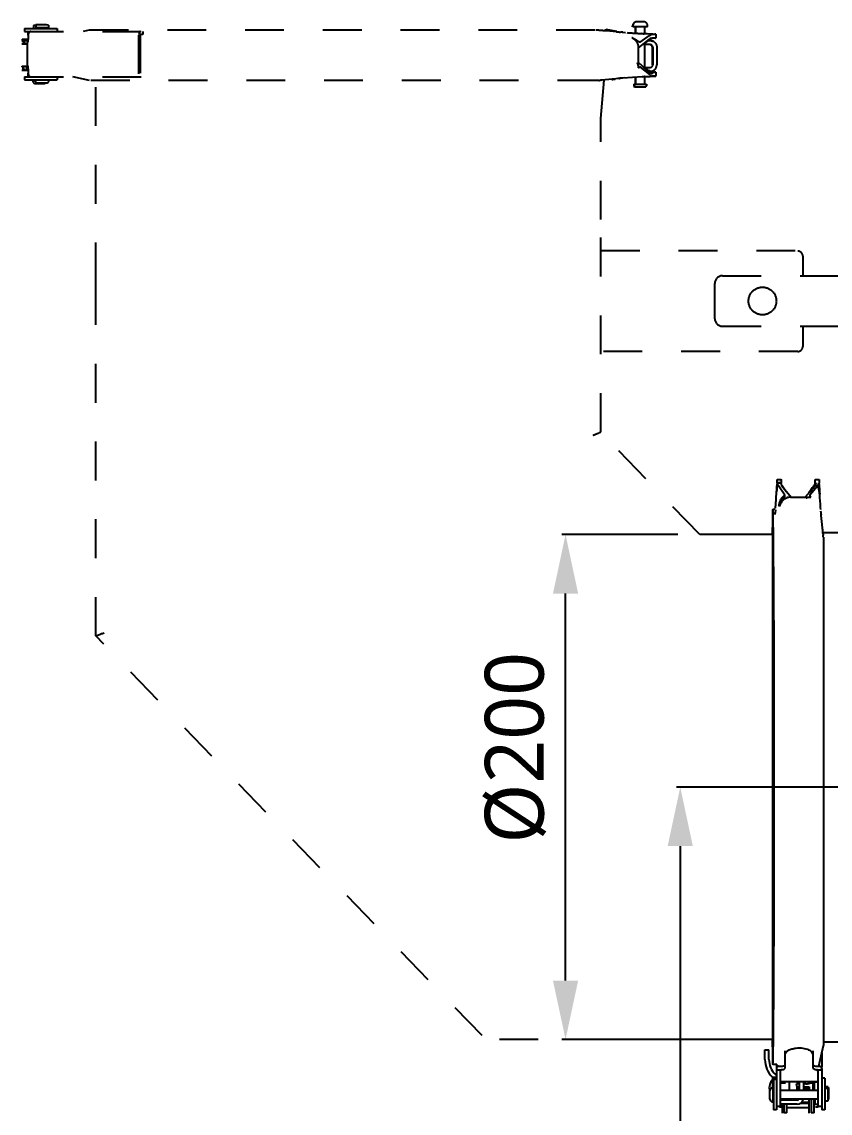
# Model space of a CAD drawing. Header units: millimetres. Extents: x 0 to 2800, y 0 to 1980.
# Drawn here: x 186.1 to 506.3, y 334 to 766.5 of the extents above; entities that cross this region are included whole.
import ezdxf

# ---------------------------------------------------------------- set-up
doc = ezdxf.new("R2010")
doc.units = ezdxf.units.MM
doc.header["$LTSCALE"] = 154
doc.header["$PDMODE"] = 3
doc.header["$PDSIZE"] = 8
doc.linetypes.add('DOT', pattern=[0.2, 0.1, -0.1])
doc.layers.get('0').update_dxf_attribs({"linetype": 'CONTINUOUS'})
doc.layers.get('Defpoints').update_dxf_attribs({"linetype": 'CONTINUOUS'})
doc.styles.get("Standard").update_dxf_attribs({"font": 'msjhl.ttc'})
doc.dimstyles.new('DIMSTYLE_3', dxfattribs={"dimtxt": 23.333333, "dimasz": 23.333333, "dimexe": 1.5, "dimexo": 1, "dimgap": 0.875, "dimtad": 1, "dimdsep": 46, "dimtxsty": 'Standard', "dimblk": '_FILLED', "dimblk1": '_FILLED', "dimblk2": '_FILLED', "dimcen": 0.09, "dimazin": 2, "dimtp": 0.01, "dimtm": 0.01, "dimtfac": 1, "dimtofl": 0, "dimtmove": 0, "dimatfit": 3, "dimldrblk": '_FILLED', "dimfxl": 1, "dimtolj": 1, "dimarcsym": 0})
doc.dimstyles.new('DIMSTYLE_4', dxfattribs={"dimtxt": 23.333333, "dimasz": 23.333333, "dimexe": 1.5, "dimexo": 1, "dimgap": 0.875, "dimtad": 1, "dimdec": 0, "dimdsep": 46, "dimtxsty": 'Standard', "dimblk": '_FILLED', "dimblk1": '_FILLED', "dimblk2": '_FILLED', "dimcen": 0.09, "dimazin": 2, "dimtp": 0.01, "dimtm": 0.01, "dimtfac": 1, "dimtdec": 0, "dimtofl": 0, "dimtmove": 0, "dimatfit": 3, "dimldrblk": '_FILLED', "dimfxl": 1, "dimtolj": 1, "dimarcsym": 0})

# ---------------------------------------------------------------- blocks, each defined once
blk = doc.blocks.new('_FILLED')
at = {"color": 0, "linetype": 'ByBlock'}
blk.add_solid([(0, 0), (-1, 0.214), (-1, -0.214)], dxfattribs=at)
blk = doc.blocks.new('*D111')
at = {"color": 0, "linetype": 'Continuous', "lineweight": -2}
for p, q in [((446.02, 563.28), (399.99, 563.28)), ((401.49, 386.62), (401.49, 539.95)), ((482.09, 363.28), (399.99, 363.28))]:
    blk.add_line(p, q, dxfattribs=at)
at = {"layer": 'Defpoints', "color": 0}
for p in [(401.49, 563.28), (447.02, 563.28), (483.09, 363.28)]:
    blk.add_point(p, dxfattribs=at)
at = {"color": 0, "linetype": 'ByBlock', "lineweight": -2, "xscale": 23.3333333333, "yscale": 23.3333333333, "zscale": 23.3333333333}
for p, rotation in [((401.49, 563.28), 90), ((401.49, 363.28), 270)]:
    blk.add_blockref('_FILLED', p, dxfattribs=dict(at, rotation=rotation))
at = {"color": 0, "insert": (369.51, 478.84), "char_height": 23.333, "attachment_point": 2, "rotation": 90, "line_spacing_factor": 0.9}
blk.add_mtext('\\A1;%%c200', dxfattribs=at)
blk = doc.blocks.new('*D112')
at = {"color": 0, "linetype": 'Continuous', "lineweight": -2}
for p, q in [((554.07, 463.19), (445.42, 463.19)), ((446.92, 439.85), (446.92, 171.02)), ((519.95, 147.69), (445.42, 147.69))]:
    blk.add_line(p, q, dxfattribs=at)
at = {"layer": 'Defpoints', "color": 0}
for p in [(555.07, 463.19), (446.92, 147.69), (520.95, 147.69)]:
    blk.add_point(p, dxfattribs=at)
at = {"color": 0, "linetype": 'ByBlock', "lineweight": -2, "xscale": 23.3333333333, "yscale": 23.3333333333, "zscale": 23.3333333333}
for p, rotation in [((446.92, 463.19), 89.99999999999999), ((446.92, 147.69), 270)]:
    blk.add_blockref('_FILLED', p, dxfattribs=dict(at, rotation=rotation))
at = {"color": 0, "insert": (414.94, 305.6), "char_height": 23.333, "attachment_point": 2, "rotation": 90, "line_spacing_factor": 0.9}
blk.add_mtext('\\A1;316', dxfattribs=at)

msp = doc.modelspace()

# ---------------------------------------------------------------- linework, layer by layer
at = {"linetype": 'DOT'}
for p, q in [((432.4895, 766.4785), (429.6895, 766.4785)), ((187.2437, 763.8585), (187.2437, 762.6585)), ((187.2437, 763.8585), (200.1352, 763.8585)), ((187.2437, 762.6585), (234.0568, 762.6585)), ((188.5724, 762.6471), (188.5724, 761.1471)), ((188.5724, 761.1471), (188.6532, 761.1471)), ((188.6672, 761.6152), (188.6569, 761.4656)), ((190.8262, 765.0585), (190.7428, 765.0085)), ((190.7428, 765.0085), (190.7428, 763.9085)), ((191.6361, 765.0585), (190.8262, 765.0585)), ((191.7123, 765.2585), (191.6361, 765.2085)), ((191.6361, 765.2085), (191.6361, 764.1085)), ((191.7123, 764.0585), (191.6361, 764.1085)), ((195.9275, 765.2585), (191.7123, 765.2585)), ((195.9274, 764.0585), (191.7123, 764.0585)), ((196.6361, 764.1085), (195.9274, 764.0585)), ((196.6361, 765.2085), (195.9275, 765.2585)), ((196.6361, 765.2085), (196.6361, 764.1085)), ((200.1352, 763.8585), (200.1352, 762.6585)), ((210.5709, 762.7882), (212.9682, 763.316)), ((212.9682, 763.316), (413.6595, 763.316)), ((232.523, 745.8585), (232.523, 761.4585)), ((233.0418, 761.4818), (233.0418, 745.8583)), ((234.0568, 761.4585), (233.0418, 761.4818)), ((234.0588, 762.6585), (234.0588, 761.4585)), ((417.4777, 762.9751), (417.4777, 763.5876)), ((417.4777, 763.5876), (421.6588, 762.7273)), ((422.7109, 762.4454), (417.7759, 762.9751)), ((424.1329, 762.3158), (423.3312, 762.3706)), ((425.1088, 762.2511), (425.2563, 762.241)), ((428.0679, 764.4448), (428.0679, 764.9448)), ((428.1895, 764.4785), (428.1895, 764.9785)), ((433.9895, 764.4785), (428.1928, 764.4785)), ((429.1679, 761.9781), (429.1679, 764.4448)), ((429.2895, 761.97), (429.2895, 764.4785)), ((432.6696, 761.7514), (431.7581, 761.8075)), ((431.9668, 761.7939), (432.3734, 761.7674)), ((432.3734, 761.7674), (432.5613, 761.7553)), ((432.8895, 761.8075), (432.8895, 764.4785)), ((433.9895, 764.4785), (433.9895, 764.9785)), ((435.9283, 761.5534), (436.9313, 761.5534)), ((437.2334, 761.564), (437.2333, 761.5643)), ((437.2334, 761.564), (437.2334, 759.964)), ((188.2065, 759.1341), (186.1321, 759.1341)), ((188.4299, 757.6341), (186.1321, 757.6341)), ((186.218, 759.6585), (186.218, 759.1341)), ((186.218, 759.6585), (188.5894, 759.6585)), ((186.4869, 758.4585), (186.4869, 759.1341)), ((186.4869, 758.4585), (187.6269, 758.4585)), ((188.2065, 759.1341), (188.2065, 758.4585)), ((188.2065, 758.4585), (188.4538, 758.4585)), ((188.4299, 749.1502), (188.4299, 758.1668)), ((188.475, 758.5864), (188.4538, 758.4585)), ((188.4912, 758.6974), (188.4739, 758.5878)), ((430.2673, 756.0534), (434.8942, 759.7828)), ((431.063, 758.4769), (434.751, 760.9953)), ((435.0388, 757.4334), (431.9794, 757.4334)), ((434.9302, 759.5265), (432.5739, 757.9496)), ((432.8895, 748.4334), (432.8895, 757.4334)), ((434.1935, 759.0334), (435.0388, 759.0334)), ((434.8942, 759.7828), (434.8942, 759.9378)), ((436.9313, 759.9534), (435.9126, 759.9534)), ((437.2333, 759.9643), (437.2334, 759.964)), ((430.2673, 756.2617), (430.2673, 750.2452)), ((435.8614, 749.4334), (435.8614, 756.4334)), ((436.0388, 756.4334), (436.0388, 749.4334)), ((437.6388, 756.4334), (437.6388, 749.4334)), ((188.2065, 748.6341), (186.1321, 748.6341)), ((186.218, 748.6341), (186.218, 748.8585)), ((186.218, 748.8585), (188.4538, 748.8585)), ((186.4869, 748.6341), (186.4869, 747.6585)), ((188.2065, 747.6585), (188.2065, 748.6341)), ((188.4538, 748.8585), (188.476, 748.7334)), ((430.2673, 750.4534), (434.8942, 746.3165)), ((430.3316, 748.4864), (430.3425, 748.2544)), ((434.8238, 745.5661), (431.2035, 748.5458)), ((432.4165, 748.4334), (435.0388, 748.4334)), ((188.5817, 747.1341), (186.1321, 747.1341)), ((186.4869, 747.6585), (187.6269, 747.6585)), ((187.2437, 744.6585), (187.2437, 743.4585)), ((187.2437, 744.6585), (234.0568, 744.6585)), ((188.2065, 747.6585), (188.3364, 747.6585)), ((188.5671, 747.9445), (188.5834, 747.7436)), ((188.5724, 746.1471), (188.5724, 744.6585)), ((188.5724, 746.1471), (188.6534, 746.1471)), ((188.5834, 747.7436), (188.5987, 747.5269)), ((188.5987, 747.5269), (188.6128, 747.296)), ((188.6363, 746.7958), (188.6452, 746.5285)), ((188.6569, 745.8512), (188.6672, 745.7016)), ((200.1352, 744.6585), (200.1352, 743.4585)), ((212.9682, 743.1908), (206.302, 744.6585)), ((422.7514, 744.0725), (415.8271, 743.3863)), ((423.5756, 744.1539), (423.3717, 744.1406)), ((424.7895, 744.2347), (424.0179, 744.1785)), ((431.7726, 744.7003), (424.2302, 744.1971)), ((429.1679, 741.7448), (429.1679, 744.5288)), ((429.2895, 741.7785), (429.2895, 744.5368)), ((431.7726, 744.7003), (432.6696, 744.7554)), ((432.6696, 744.7554), (433.8094, 744.8158)), ((432.8895, 741.7785), (432.8895, 744.7003)), ((433.2923, 747.916), (434.7751, 747.0302)), ((434.8942, 746.1615), (434.8942, 746.3165)), ((436.9204, 744.9534), (435.833, 744.9531)), ((435.9554, 746.5534), (436.9204, 746.5534)), ((437.2225, 746.5427), (437.2224, 746.5424)), ((437.2224, 744.9424), (437.2225, 744.9427)), ((437.2225, 746.5427), (437.2225, 744.9427)), ((187.2437, 743.4585), (200.1352, 743.4585)), ((190.4928, 743.2085), (190.5796, 743.2585)), ((190.4928, 743.0585), (190.4928, 743.2085)), ((190.5796, 743.2585), (191.3861, 743.2585)), ((191.3861, 743.2585), (191.3861, 743.4085)), ((191.5097, 742.0585), (194.9758, 742.0585)), ((192.3861, 742.2585), (195.8861, 742.2585)), ((196.8861, 743.2585), (196.8861, 743.4085)), ((413.654, 743.1908), (212.9682, 743.1908)), ((215.4458, 743.1908), (215.4458, 743.1908)), ((215.4458, 663.6175), (215.4458, 743.1908)), ((415.4458, 728.1221), (416.7644, 743.4194)), ((415.8271, 743.3863), (415.6625, 743.3805)), ((428.4679, 741.7448), (428.4679, 741.506)), ((428.4679, 741.506), (428.56, 741.0868)), ((428.56, 741.0868), (428.8194, 740.7448)), ((428.5895, 741.7785), (428.5895, 741.5397)), ((428.5895, 741.7785), (433.5844, 741.7785)), ((428.5895, 741.5397), (428.6816, 741.1205)), ((428.6816, 741.1205), (428.9411, 740.7785)), ((429.2553, 740.7448), (428.8194, 740.7448)), ((428.9488, 740.7785), (433.2334, 740.7785)), ((433.4973, 741.1205), (433.2379, 740.7785)), ((433.5895, 741.5397), (433.4973, 741.1205)), ((433.5895, 741.7785), (433.5895, 741.5397)), ((415.4698, 688.1221), (415.4698, 728.1221)), ((415.4458, 603.9668), (415.4458, 688.1221)), ((415.4698, 675.8563), (493.4688, 675.8563)), ((495.4688, 673.6192), (495.4688, 665.6192)), ((460.6194, 648.8563), (460.6194, 662.8563)), ((463.6193, 665.8563), (1153.6105, 665.8563)), ((215.4458, 523.1626), (215.4458, 657.9068)), ((463.6193, 645.8563), (495.4688, 645.8563)), ((495.4688, 645.8563), (495.4688, 637.8563)), ((495.4688, 645.8563), (1096.5921, 645.8563)), ((493.4688, 635.8563), (415.4698, 635.8563)), ((454.7314, 563.285), (415.4457, 603.9671)), ((368.4146, 364.7566), (215.4459, 523.1624)), ((483.0853, 363.285), (371.8815, 363.285))]:
    msp.add_line(p, q, dxfattribs=at)
at = {"linetype": 'Continuous'}
for p, q in [((485.2417, 583.9633), (485.2021, 582.7893)), ((485.2812, 585.1246), (486.8812, 585.1246)), ((485.2921, 583.7945), (485.2921, 584.8129)), ((485.4497, 583.7892), (485.2921, 583.7945)), ((485.6505, 583.7826), (485.2921, 583.7944)), ((485.9416, 583.7727), (485.4497, 583.7892)), ((486.8921, 584.8129), (486.8921, 583.7786)), ((500.2921, 583.8221), (500.2921, 584.8018)), ((500.303, 585.1135), (501.903, 585.1135)), ((501.8921, 584.8018), (501.8924, 583.6978)), ((484.8803, 577.2239), (485.0886, 580.4427)), ((485.0516, 579.8286), (485.0781, 580.2334)), ((485.1028, 580.6142), (485.0759, 580.2007)), ((485.151, 581.6158), (485.0886, 580.4427)), ((485.1302, 581.0404), (485.1028, 580.6142)), ((485.1302, 581.0405), (485.1561, 581.4496)), ((485.1482, 581.3232), (485.1302, 581.0404)), ((485.1591, 581.4965), (485.1482, 581.3232)), ((485.2021, 582.7893), (485.151, 581.6158)), ((485.1561, 581.4496), (485.1844, 581.9019)), ((485.1862, 581.9301), (485.1591, 581.4965)), ((485.1844, 581.9019), (485.21, 582.3164)), ((485.21, 582.3164), (485.1862, 581.9301)), ((485.224, 582.5448), (485.21, 582.3164)), ((485.9416, 583.7727), (485.6505, 583.7826)), ((488.3686, 578.899), (485.8502, 582.6072)), ((486.0937, 583.7675), (485.9416, 583.7727)), ((487.0627, 582.751), (486.9077, 582.751)), ((487.0627, 582.751), (490.7921, 578.0975)), ((487.319, 582.7876), (488.901, 580.4113)), ((496.3921, 578.0975), (500.529, 582.751)), ((498.8511, 581.1657), (497.731, 579.7681)), ((499.1865, 581.768), (498.2832, 580.4112)), ((498.2997, 579.0395), (501.2794, 582.6803)), ((498.5887, 580.8367), (498.6619, 580.9297)), ((499.8153, 582.632), (498.8205, 580.9693)), ((500.684, 582.751), (500.529, 582.751)), ((501.9107, 583.3912), (501.8924, 583.6979)), ((501.9773, 582.2824), (501.9649, 582.4867)), ((501.9773, 582.2822), (502.0134, 581.696)), ((502.0331, 581.6172), (501.9821, 582.7905)), ((502.0134, 581.696), (502.0422, 581.2352)), ((502.0955, 580.4444), (502.0331, 581.6172)), ((502.0559, 581.0187), (502.0422, 581.2353)), ((502.0422, 581.2352), (502.0723, 580.7617)), ((502.0676, 580.834), (502.0559, 581.0187)), ((502.0794, 580.6499), (502.0676, 580.834)), ((502.0723, 580.7617), (502.1029, 580.2857)), ((502.1494, 579.5711), (502.0955, 580.4444)), ((502.1029, 580.2857), (502.1325, 579.8293)), ((502.1483, 579.5875), (502.1323, 579.8337)), ((502.1325, 579.8293), (502.1494, 579.5711)), ((502.1619, 579.38), (502.1483, 579.5875)), ((502.1494, 579.5711), (502.1619, 579.38)), ((484.6478, 573.74), (484.8803, 577.2239)), ((490.5838, 578.0975), (496.6004, 578.0975)), ((497.6688, 578.1293), (498.3538, 578.1631)), ((498.3538, 578.1631), (498.5911, 578.1745)), ((484.57, 573.285), (483.5852, 573.285)), ((484.604, 573.1079), (484.5073, 571.8269)), ((486.0013, 575.0677), (485.999, 575.0518)), ((486.0059, 575.0997), (486.0035, 575.0837)), ((502.5718, 573.2068), (502.5123, 574.091)), ((502.6651, 571.9022), (502.6115, 572.6397)), ((502.6915, 571.4366), (502.7052, 571.2303)), ((483.0853, 563.285), (454.7314, 563.285)), ((503.4334, 563.9425), (503.404, 564.2182)), ((503.465, 563.4937), (503.4592, 563.6593)), ((503.465, 564.1856), (512.0907, 564.1856)), ((483.5294, 360.9041), (483.5294, 561.4717)), ((483.8365, 561.4907), (483.8337, 561.7602)), ((483.8384, 561.2974), (483.8365, 561.4907)), ((503.6548, 561.4661), (503.6548, 360.9041)), ((217.2874, 523.8675), (217.4394, 523.9274)), ((484.1429, 463.1995), (484.1429, 463.381)), ((483.8343, 364.8676), (483.8384, 365.275)), ((480.4421, 355.3056), (480.4421, 359.1856)), ((480.4421, 359.1856), (482.0421, 359.1856)), ((482.0421, 355.3056), (482.0421, 359.1856)), ((501.8379, 352.6507), (503.6547, 360.9041)), ((512.0907, 362.1856), (503.6547, 362.1856)), ((488.4858, 351.9345), (488.4858, 358.717)), ((499.4858, 358.717), (499.4858, 351.9345)), ((502.9972, 357.9171), (502.9972, 352.2575)), ((485.2067, 353.285), (483.5852, 353.285)), ((484.9858, 351.7049), (484.9972, 335.3286)), ((484.9858, 351.2483), (486.9858, 351.2483)), ((484.9972, 353.285), (484.9972, 352.2567)), ((485.2242, 353.2055), (485.3827, 352.4854)), ((485.9858, 352.6181), (486.4858, 352.6181)), ((486.4858, 350.5171), (486.4858, 336.6577)), ((501.4858, 352.6181), (501.9858, 352.6181)), ((501.4858, 351.2483), (502.9858, 351.2483)), ((501.4858, 336.6577), (501.4858, 350.5171)), ((502.9858, 351.7049), (502.9972, 335.3286)), ((483.4661, 348.3116), (484.9858, 348.3116)), ((483.5921, 344.0781), (483.5921, 348.0201)), ((483.7972, 347.5391), (483.7972, 335.3286)), ((483.7972, 347.5391), (484.9972, 347.5391)), ((486.4858, 346.0987), (488.6276, 346.0987)), ((486.9858, 346.3806), (486.7531, 346.3804)), ((500.9858, 346.4417), (486.9858, 346.4417)), ((487.4728, 346.4417), (487.4728, 346.1467)), ((490.1921, 343.0781), (490.1921, 346.4417)), ((494.1921, 343.0781), (494.1921, 346.4417)), ((495.7921, 346.4417), (495.7921, 343.0781)), ((498.3213, 346.0003), (499.4728, 346.0003)), ((499.4728, 346.4417), (499.4728, 346.1467)), ((500.2913, 346.3238), (499.4728, 346.3238)), ((499.4728, 346.0003), (499.4728, 343.0781)), ((499.9972, 346.2688), (499.9972, 343.0781)), ((504.1972, 347.9624), (502.9972, 347.9624)), ((504.1972, 347.9624), (504.1972, 335.3286)), ((482.3972, 339.5795), (482.3972, 343.0767)), ((483.3972, 344.0781), (483.5472, 344.0781)), ((483.5472, 344.0781), (483.5972, 343.993)), ((483.5972, 343.993), (483.5972, 338.6545)), ((501.4858, 343.0781), (486.4858, 343.0781)), ((494.1921, 345.6572), (492.9167, 345.6572)), ((493.1921, 344.4795), (494.1921, 344.4795)), ((494.1921, 343.7129), (493.1921, 343.7129)), ((496.6004, 345.6572), (495.7921, 345.6572)), ((495.7921, 344.4795), (497.9728, 344.4795)), ((497.9728, 343.7129), (495.7921, 343.7129)), ((497.9728, 344.4795), (497.9728, 343.0781)), ((505.3472, 343.8281), (504.2472, 343.8281)), ((504.4472, 344.4629), (504.3972, 343.8281)), ((505.5472, 344.4629), (504.4472, 344.4629)), ((505.3472, 343.8281), (505.3972, 343.7463)), ((505.3972, 343.7463), (505.3972, 338.9021)), ((505.5472, 344.4629), (505.5972, 344.0089)), ((505.5972, 344.0089), (505.5972, 339.5455)), ((483.3972, 338.5781), (483.5472, 338.5781)), ((483.5972, 338.6545), (483.5472, 338.5781)), ((501.4858, 339.5781), (486.4858, 339.5781)), ((493.1921, 339.1772), (486.4858, 339.1772)), ((493.1921, 337.5772), (486.4858, 337.5772)), ((487.4728, 339.6973), (487.4728, 339.1772)), ((487.4728, 334.0436), (487.4728, 337.5772)), ((487.9972, 339.4042), (487.9972, 339.1772)), ((487.9972, 337.5772), (487.9972, 334.1445)), ((489.1972, 339.5781), (489.1972, 339.1772)), ((489.1972, 334.1444), (489.1972, 337.5772)), ((497.9728, 337.8754), (494.4011, 337.8754)), ((497.9728, 338.2936), (494.9844, 338.2936)), ((497.9728, 334.0436), (497.9728, 339.5781)), ((498.7972, 339.5781), (498.7972, 334.1444)), ((499.9972, 334.1441), (499.9972, 339.4151)), ((500.1972, 339.4012), (500.1972, 337.6113)), ((500.1972, 337.6113), (500.2472, 337.5436)), ((501.3472, 337.5436), (500.2472, 337.5436)), ((505.3472, 338.8281), (504.2472, 338.8281)), ((505.3972, 338.9021), (505.3472, 338.8281)), ((505.5972, 339.5455), (505.5472, 339.4629)), ((484.9972, 335.3286), (483.7972, 335.3286)), ((486.4858, 336.6577), (484.9972, 336.6577)), ((487.0771, 336.5159), (487.5114, 336.498)), ((489.1972, 334.1547), (487.9972, 334.1547)), ((489.4889, 336.3164), (497.9728, 336.3164)), ((499.9972, 334.1547), (498.7972, 334.1547)), ((501.2701, 336.5258), (501.5326, 336.5305)), ((502.9972, 336.6577), (501.4858, 336.6577)), ((504.1972, 335.3286), (502.9972, 335.3286))]:
    msp.add_line(p, q, dxfattribs=at)
at = {"linetype": 'DOT'}
for points in [[(188.657, 761.4656), (188.6542, 761.1987), (188.6481, 760.8972), (188.6394, 760.606), (188.6283, 760.3269)], [(188.9164, 762.2038), (188.7975, 762.0221), (188.7136, 761.8229), (188.6672, 761.6152)], [(189.6474, 762.6401), (189.4375, 762.5828), (189.2382, 762.4867), (189.0631, 762.3584), (188.9164, 762.2038)], [(421.6247, 762.562), (422.7376, 762.4487), (423.9436, 762.3404), (425.1088, 762.2511)], [(436.0903, 761.6032), (434.9497, 761.6417), (433.8094, 761.6911), (432.6696, 761.7514)], [(434.773, 761.0104), (434.7948, 761.0257), (434.8165, 761.0411), (434.838, 761.0566), (434.8594, 761.0724), (434.8807, 761.0883), (434.9019, 761.1043), (434.9229, 761.1205), (434.9438, 761.1368)], [(188.4299, 758.1668), (188.4284, 758.1831), (188.4278, 758.2015), (188.428, 758.2221), (188.4293, 758.2459), (188.4314, 758.2719), (188.4342, 758.2967), (188.4374, 758.3194), (188.4413, 758.3409), (188.4458, 758.3613)], [(188.6001, 759.8108), (188.5836, 759.5763), (188.566, 759.3593), (188.5475, 759.162), (188.5286, 758.9849), (188.5095, 758.829), (188.4912, 758.6974)], [(188.6283, 760.3269), (188.6151, 760.0613), (188.6001, 759.8108)], [(433.091, 758.3293), (433.0132, 758.2676), (432.8631, 758.1533), (432.7071, 758.0409), (432.5739, 757.9496)], [(435.0802, 759.8621), (435.0449, 759.8578), (435.0134, 759.8517), (434.9861, 759.8439), (434.9625, 759.8328), (434.9433, 759.82), (434.9299, 759.81), (434.9229, 759.8044), (434.922, 759.8016), (434.927, 759.8015)], [(434.9302, 759.5265), (434.9489, 759.5393), (434.9675, 759.5521), (434.9859, 759.5651), (435.0042, 759.5781), (435.0223, 759.5911), (435.0403, 759.6043), (435.0582, 759.6175), (435.0759, 759.6308)], [(188.4299, 749.1502), (188.4288, 749.1284), (188.4284, 749.1064), (188.4288, 749.0842), (188.43, 749.0615), (188.4319, 749.0386), (188.4345, 749.0165), (188.4377, 748.9955), (188.4414, 748.9752), (188.4458, 748.9557)], [(188.4736, 748.7305), (188.4809, 748.6864), (188.4977, 748.5752), (188.5151, 748.4449), (188.5326, 748.2964), (188.5501, 748.1291), (188.5671, 747.9445)], [(432.3481, 748.4801), (432.6014, 748.3072), (432.87, 748.1061), (433.1205, 747.9005), (433.2272, 747.807)], [(188.6128, 747.296), (188.6254, 747.052), (188.6363, 746.7958)], [(188.6452, 746.5285), (188.6519, 746.2513), (188.6561, 745.9656), (188.657, 745.8512)], [(188.6672, 745.7016), (188.7137, 745.4939), (188.7976, 745.2947), (188.9165, 745.1131), (189.0632, 744.9585), (189.2383, 744.8303)], [(424.0179, 744.1785), (422.9698, 744.0905), (422.154, 744.0133)], [(433.8094, 744.8158), (434.9497, 744.8652), (436.0903, 744.9036), (436.8769, 744.9238)], [(434.9528, 745.4547), (434.9387, 745.4674), (434.9246, 745.48), (434.9104, 745.4925), (434.8961, 745.505), (434.8818, 745.5174), (434.8674, 745.5297), (434.8529, 745.5419), (434.8384, 745.5541)]]:
    msp.add_lwpolyline(points, dxfattribs=at)
at = {"linetype": 'Continuous'}
for points in [[(485.8351, 582.6293), (485.8198, 582.6512), (485.8044, 582.673), (485.7888, 582.6947), (485.7731, 582.7162), (485.7572, 582.7376), (485.7412, 582.7589), (485.725, 582.7801), (485.7087, 582.8011)], [(486.9278, 583.0922), (486.9301, 583.0847), (486.9346, 583.0697)], [(486.9346, 583.0697), (486.9517, 583.008), (486.9613, 582.9771), (486.9698, 582.9545), (486.9782, 582.9362), (486.9865, 582.9224)], [(486.9865, 582.9224), (486.9895, 582.8938), (486.9945, 582.8675), (487.0016, 582.8436), (487.0125, 582.821), (487.0254, 582.8011), (487.0355, 582.787), (487.0411, 582.78), (487.0439, 582.779), (487.044, 582.784)], [(487.319, 582.7876), (487.3062, 582.8064), (487.2934, 582.825), (487.2804, 582.8436), (487.2674, 582.862), (487.2544, 582.8802), (487.2412, 582.8983), (487.228, 582.9163), (487.2147, 582.9341)], [(488.5223, 580.9298), (488.5955, 580.8368), (488.7099, 580.685), (488.8224, 580.527), (488.901, 580.4113)], [(498.2832, 580.4112), (498.3618, 580.5269), (498.4743, 580.6848), (498.5887, 580.8367)], [(498.3564, 580.1795), (498.5325, 580.4388), (498.7338, 580.7091), (498.9395, 580.9609), (499.0318, 581.0669)], [(500.5518, 582.7878), (500.5559, 582.7873), (500.5616, 582.7911), (500.5689, 582.799), (500.5791, 582.8114), (500.5909, 582.8278), (500.6006, 582.847), (500.607, 582.8685), (500.6112, 582.8927), (500.6134, 582.9193)], [(500.6134, 582.9193), (500.6235, 582.9347), (500.6328, 582.9526), (500.6414, 582.9731), (500.6496, 582.9989), (500.657, 583.027)], [(500.6626, 583.0485), (500.6662, 583.0609), (500.668, 583.067)], [(501.2796, 582.6805), (501.2917, 582.6943), (501.3032, 582.7087), (501.3149, 582.723), (501.3271, 582.7373), (501.3394, 582.7517), (501.352, 582.7662), (501.3647, 582.7807), (501.3777, 582.7953), (501.3908, 582.81)], [(485.9968, 575.0359), (485.9946, 575.0201), (485.9884, 574.9729)], [(486.2074, 574.6578), (486.2077, 574.6663), (486.2078, 574.6749), (486.2077, 574.6835), (486.2074, 574.6922), (486.2069, 574.7009), (486.2062, 574.7097)], [(503.4592, 563.6593), (502.7562, 570.8143), (502.6651, 571.9022)], [(486.1902, 336.5332), (486.6212, 336.5279), (487.0771, 336.5159)], [(489.2944, 336.332), (489.3158, 336.3274), (489.3383, 336.3234), (489.362, 336.3201), (489.3883, 336.3172), (489.4157, 336.315), (489.4399, 336.3137), (489.4594, 336.3136), (489.4757, 336.3145), (489.4889, 336.3164)], [(500.5288, 336.5002), (500.7677, 336.5105), (501.0154, 336.519), (501.2701, 336.5258)]]:
    msp.add_lwpolyline(points, dxfattribs=at)
at = {"linetype": 'DOT'}
for centre, radius, start, end in [((429.5679, 764.9448), 1.5, 110, 180), ((429.6895, 764.9785), 1.5, 90, 180), ((432.4895, 764.9785), 1.5, 0, 90), ((436.9995, 758.5615), 3.2948, 126.684211, 128.606154), ((435.9341, 771.6618), 10.1084, 269.232421, 269.967087), ((195.0986, 757.4682), 6.7186, 169.268591, 170.408504), ((435.0391, 756.4337), 0.9997, 359.984768, 90.014496), ((435.9207, 771.4448), 11.4914, 269.150284, 269.959804), ((435.0481, 756.4532), 2.5782, 61.780872, 67.566637), ((435.0318, 756.4233), 2.6122, 52.482541, 61.775352), ((436.6484, 748.6528), 11.3325, 87.969943, 88.770785), ((449.8848, 750.3311), 19.6177, 180.251052, 181.744901), ((457.7003, 750.5644), 27.4367, 181.734882, 182.465677), ((420.2247, 746.4308), 10.2808, 10.217033, 11.214174), ((435.0391, 749.4332), 0.9997, 269.985504, 0.015232), ((435.0377, 749.4208), 2.5873, 270.02561, 0.002543), ((434.8719, 749.4345), 0.9895, 349.397995, 359.937883), ((432.8429, 743.8102), 3.7552, 54.749445, 59.034162), ((437.2544, 747.963), 3.4043, 227.460409, 230.175931), ((437.3262, 750.1504), 4.01, 234.721954, 236.362957), ((437.0766, 747.7494), 3.1264, 230.171273, 232.909192), ((434.9378, 744.011), 2.1397, 63.601803, 65.139884), ((191.4928, 743.0585), 1, 180, 270), ((192.3861, 743.2585), 1, 180, 270), ((194.9928, 743.0585), 1, 270, 306.814042), ((195.8861, 743.2585), 1, 270, 0), ((412.123, 764.7286), 21.6103, 276.61384, 277.174357), ((411.5219, 769.5096), 26.4289, 277.172795, 277.661158), ((410.8156, 774.7652), 31.7318, 277.66003, 278.092064), ((415.4938, 748.3648), 4.9896, 273.829533, 275.954714), ((493.4693, 673.6198), 1.9995, 359.984768, 90.014496), ((463.6195, 662.8563), 3.0001, 90.001992, 179.998744), ((463.6195, 648.8564), 3.0001, 180.001256, 269.998008), ((493.4693, 637.8558), 1.9995, 269.985504, 0.015232)]:
    msp.add_arc(centre, radius, start, end, dxfattribs=at)
at = {"linetype": 'Continuous'}
for centre, radius, start, end in [((482.8887, 584.9545), 2.402, 1.70225, 2.54945), ((474.9423, 583.8002), 10.3498, 359.240525, 359.967759), ((475.0151, 584.8182), 10.277, 359.970252, 0.640299), ((512.071, 584.8031), 11.7789, 179.698138, 180.006518), ((488.9506, 585.3027), 4.0949, 215.613423, 217.655616), ((488.0823, 647.5938), 63.857, 268.07892, 268.195535), ((487.1719, 619.1104), 35.3591, 268.216539, 269.203622), ((475.1098, 583.7866), 11.7823, 359.160873, 359.96103), ((503.053, 580.699), 3.7708, 144.905143, 149.1605), ((496.7728, 585.117), 3.9077, 324.870235, 326.584942), ((498.6352, 585.2955), 3.7109, 317.950028, 320.442691), ((464.7097, 571.3153), 38.44, 17.170178, 17.399271), ((511.6043, 585.6492), 10.6007, 195.535483, 196.52692), ((470.183, 573.0051), 32.7118, 16.8119, 17.172483), ((524.0336, 589.3381), 23.5659, 196.5289, 196.982818), ((412.416, 555.2472), 93.1418, 16.868151, 16.984328), ((498.9624, 585.0257), 3.2869, 320.437035, 323.050724), ((476.3134, 574.8517), 26.3093, 16.017787, 16.823821), ((481.3651, 576.1586), 21.0913, 15.812011, 16.855402), ((499.3374, 584.744), 2.8178, 323.043449, 325.854895), ((481.6393, 576.3796), 20.7686, 14.944909, 16.020492), ((486.0625, 577.4972), 16.2069, 15.160295, 15.783808), ((486.2091, 577.5961), 16.0396, 13.612277, 14.956054), ((487.5386, 577.8984), 14.6773, 14.311448, 15.155471), ((487.9991, 578.016), 14.202, 13.507848, 14.311126), ((489.3392, 578.3564), 12.8186, 12.200667, 13.602348), ((488.4312, 578.1198), 13.7576, 12.667721, 13.507962), ((492.6075, 579.0666), 9.4752, 11.354217, 12.61942), ((490.7519, 578.6653), 11.3725, 11.494998, 12.183649), ((491.9219, 578.8995), 10.1792, 9.5217, 11.51589), ((491.5961, 578.8663), 10.5062, 9.406285, 11.338983), ((995.1989, 612.3052), 494.1345, 183.483351, 183.604991), ((482.47, 577.706), 19.7079, 5.414334, 6.042104), ((478.0608, 577.2866), 24.137, 5.009443, 5.417916), ((492.9409, 574.0412), 7.0149, 167.466311, 172.379601), ((492.3815, 574.1658), 6.4419, 162.303751, 167.468008), ((490.2633, 573.2831), 4.2825, 153.109583, 161.270306), ((491.8711, 574.3284), 5.9061, 156.839471, 162.302041), ((491.7467, 574.3793), 5.772, 156.966914, 159.245402), ((490.3309, 573.2521), 4.3569, 147.582684, 155.46806), ((491.4849, 574.4929), 5.4867, 151.137054, 156.989305), ((491.5013, 573.125), 5.4377, 148.787541, 153.034022), ((505.1679, 566.168), 20.7733, 152.043299, 153.02481), ((491.2135, 574.6409), 5.1776, 146.487436, 151.121582), ((491.1766, 574.6626), 5.1345, 145.209285, 151.134765), ((504.4506, 566.5487), 19.9612, 151.073098, 152.04324), ((491.2684, 573.2658), 5.1657, 144.399967, 148.784359), ((490.9064, 574.8497), 4.8058, 139.14923, 145.203195), ((503.8632, 566.8722), 19.2906, 150.595397, 151.070295), ((503.7262, 566.9461), 19.135, 148.800127, 150.586698), ((491.0897, 573.3932), 4.9461, 139.893232, 144.3952), ((490.6763, 575.0487), 4.5016, 133.35638, 139.148968), ((490.8973, 573.5563), 4.694, 135.207331, 139.903153), ((490.4229, 575.3183), 4.1316, 126.953619, 133.368269), ((489.4443, 576.5683), 2.5433, 124.105191, 126.265551), ((490.4904, 574.0092), 4.084, 120.051794, 125.144726), ((490.5851, 573.589), 4.5086, 90.015919, 109.406559), ((496.5786, 594.4957), 16.3982, 270.07613, 271.906746), ((500.0656, 568.2655), 10.0161, 108.256313, 110.240574), ((606.4885, 568.0244), 123.0525, 178.155793, 178.736887), ((338.5678, 567.4246), 145.1746, 1.307865, 1.800284), ((484.949, 574.1469), 1.3264, 35.601586, 38.437591), ((484.8291, 574.1699), 1.5129, 36.400182, 38.766032), ((490.2213, 573.3086), 4.234, 158.034445, 164.158019), ((490.1467, 573.3365), 4.1543, 155.472675, 158.007586), ((1464.9242, 552.9635), 981.6251, 179.1785275, 179.3216836), ((1056.7705, 558.9235), 573.4279, 178.9843989, 179.1892853), ((777.9954, 563.9741), 294.6071, 178.684634, 179.00553), ((-578.835, 551.9022), 1062.7133, 0.6838914, 0.8161087), ((448.1445, 559.7107), 55.4845, 5.840969, 6.110298), ((459.1984, 560.8412), 44.3729, 5.511821, 5.841383), ((497.5577, 563.2638), 5.9148, 3.833908, 6.588886), ((472.0022, 558.6637), 31.8064, 7.601162, 8.037844), ((479.7975, 559.6919), 23.9436, 6.574628, 7.629724), ((486.1964, 560.4366), 17.5014, 5.898706, 6.551356), ((1540.6168, 374.5983), 1057.3242, 180.685122, 180.8178574), ((-506.0906, 373.7171), 989.9627, 359.1812878, 359.3237132), ((490.0421, 355.3056), 9.6, 180, 226.764393), ((490.0421, 355.3056), 8, 180, 226.764393), ((485.8941, 351.6728), 0.915, 137.393162, 147.630019), ((485.9304, 351.6397), 0.9641, 127.224396, 137.405927), ((486.4919, 358.2868), 5.6687, 269.938033, 276.974007), ((486.4918, 356.9), 5.6516, 269.938269, 276.993081), ((501.2775, 354.652), 3.4155, 260.411382, 265.229698), ((486.9188, 344.0987), 4.7267, 134.733339, 195.238612), ((483.1921, 348.0201), 0.4, 0, 45.593307), ((483.1921, 348.0201), 2, 33.820025, 46.764393), ((490.5948, 350.2782), 4.6232, 236.203738, 244.795393), ((496.5898, 350.2771), 4.6221, 295.722169, 303.800869), ((500.9186, 339.4874), 6.8652, 94.442743, 95.242451), ((501.2287, 335.4135), 10.9509, 93.227919, 94.408991), ((483.3972, 343.0781), 1, 90, 180.000287), ((488.4654, 344.0987), 4.7267, 347.505898, 19.296191), ((496.599, 350.2295), 4.5723, 270.01676, 276.570719), ((483.3972, 339.5781), 1, 179.999726, 270), ((493.1921, 340.1772), 2.6, 270, 346.639156), ((493.1921, 340.1772), 1, 270, 323.071333), ((487.0087, 335.0276), 1.6838, 77.981037, 82.871019)]:
    msp.add_arc(centre, radius, start, end, dxfattribs=at)
at = {"linetype": 'DOT'}
msp.add_ellipse((419.8775, 753.2834), major_axis=(0, 9.6), ratio=0.99639019, start_param=-3.14159265, end_param=-3.00305674, dxfattribs=at)
for points, knots in [([(233.042, 762.6585), (232.9744, 762.6585), (232.5566, 762.3857), (232.523, 761.846), (232.523, 761.4585)], [0, 0, 0, 0, 0.14860329, 1, 1, 1, 1]), ([(413.6595, 763.316), (413.756, 763.316), (414.2904, 763.2933), (414.8213, 763.2232), (415.2551, 763.162)], [0, 0, 0, 0, 0.18050228, 1, 1, 1, 1]), ([(422.7109, 762.4454), (422.8693, 762.4284), (423.0607, 762.4129), (423.2505, 762.3776), (423.2817, 762.3673)], [0, 0, 0, 0, 0.82881822, 1, 1, 1, 1]), ([(437.2333, 761.5643), (437.2191, 761.5905), (437.0686, 761.5494), (436.9758, 761.5808), (436.8915, 761.5827)], [0, 0, 0, 0, 0.26088699, 1, 1, 1, 1]), ([(436.9313, 761.5534), (437.0067, 761.5534), (437.0704, 761.5835), (437.2334, 761.5386), (437.2334, 761.564)], [0, 0, 0, 0, 0.74750373, 1, 1, 1, 1]), ([(427.7661, 760.1908), (428.0034, 760.0696), (428.9594, 759.4958), (429.7286, 758.5605), (430.0111, 757.7585)], [0, 0, 0, 0, 0.23860295, 1, 1, 1, 1]), ([(431.063, 758.4768), (430.8288, 758.3189), (430.1551, 758.7594), (429.2129, 759.3916), (428.3391, 759.8982), (427.7661, 760.1908)], [0, 0, 0, 0, 0.22650518, 0.48408402, 1, 1, 1, 1]), ([(435.023, 759.8572), (435.0692, 759.8589), (435.1591, 759.8847), (435.2429, 759.921), (435.2864, 759.9341)], [0, 0, 0, 0, 0.5044893, 1, 1, 1, 1]), ([(435.288, 759.9343), (435.3358, 759.9487), (435.4262, 759.9847), (435.531, 759.9504), (435.5615, 759.9163)], [0, 0, 0, 0, 0.52112892, 1, 1, 1, 1]), ([(435.4801, 759.8848), (435.4928, 759.8907), (435.5178, 759.9017), (435.5432, 759.9117), (435.5558, 759.9163)], [0, 0, 0, 0, 0.51087209, 1, 1, 1, 1]), ([(435.5558, 759.9163), (435.5889, 759.9285), (435.6527, 759.9475), (435.7191, 759.955), (435.7502, 759.9547)], [0, 0, 0, 0, 0.5309421, 1, 1, 1, 1]), ([(435.8451, 760.146), (435.8526, 760.1489), (435.8675, 760.1548), (435.8821, 760.1614), (435.8891, 760.165)], [0, 0, 0, 0, 0.50532786, 1, 1, 1, 1]), ([(437.2334, 759.9641), (437.2334, 759.9386), (437.0704, 759.9835), (437.0067, 759.9534), (436.9313, 759.9534)], [0, 0, 0, 0, 0.25249758, 1, 1, 1, 1]), ([(437.0498, 759.9782), (437.076, 759.9773), (437.1212, 759.9754), (437.1663, 759.9728), (437.1853, 759.9713)], [0, 0, 0, 0, 0.57951437, 1, 1, 1, 1]), ([(437.1853, 759.9713), (437.197, 759.9704), (437.2106, 759.9667), (437.2312, 759.9683), (437.2333, 759.9643)], [0, 0, 0, 0, 0.7242799, 1, 1, 1, 1]), ([(429.8426, 750.2452), (429.8614, 750.1935), (429.8983, 750.0884), (429.9335, 749.9826), (429.9509, 749.9288)], [0, 0, 0, 0, 0.49302503, 1, 1, 1, 1]), ([(188.4123, 747.6436), (188.4, 747.6482), (188.375, 747.6555), (188.3491, 747.6583), (188.3364, 747.6585)], [0, 0, 0, 0, 0.51009392, 1, 1, 1, 1]), ([(188.4835, 747.6048), (188.4722, 747.613), (188.4492, 747.6275), (188.4246, 747.639), (188.4123, 747.6436)], [0, 0, 0, 0, 0.51654268, 1, 1, 1, 1]), ([(188.5497, 747.5461), (188.5392, 747.5573), (188.5181, 747.578), (188.4951, 747.5965), (188.4835, 747.6048)], [0, 0, 0, 0, 0.51769436, 1, 1, 1, 1]), ([(188.6017, 747.4827), (188.5935, 747.4941), (188.5768, 747.5159), (188.5588, 747.5365), (188.5497, 747.5461)], [0, 0, 0, 0, 0.51437904, 1, 1, 1, 1]), ([(422.7514, 744.0725), (422.9046, 744.0876), (423.0916, 744.1021), (423.2771, 744.1318), (423.3098, 744.14)], [0, 0, 0, 0, 0.82043931, 1, 1, 1, 1]), ([(435.2558, 746.1633), (435.2206, 746.1737), (435.1464, 746.1891), (435.0732, 746.2103), (435.0373, 746.2258)], [0, 0, 0, 0, 0.48382544, 1, 1, 1, 1]), ([(435.7378, 746.5513), (435.5783, 746.5488), (435.3562, 746.654), (435.1632, 746.7731), (435.1049, 746.8119)], [0, 0, 0, 0, 0.69510562, 1, 1, 1, 1]), ([(435.9554, 746.5534), (435.9224, 746.5534), (435.8453, 746.5533), (435.7683, 746.5515), (435.7242, 746.5501)], [0, 0, 0, 0, 0.42841414, 1, 1, 1, 1]), ([(437.2224, 746.5424), (437.208, 746.5159), (437.0557, 746.5576), (436.9619, 746.5257), (436.8766, 746.5238)], [0, 0, 0, 0, 0.26103921, 1, 1, 1, 1]), ([(436.8766, 744.9238), (436.9619, 744.9257), (437.0557, 744.9576), (437.208, 744.9159), (437.2224, 744.9424)], [0, 0, 0, 0, 0.73896573, 1, 1, 1, 1]), ([(436.9204, 746.5534), (436.9686, 746.5534), (437.0497, 746.5529), (437.1308, 746.5511), (437.1635, 746.5496)], [0, 0, 0, 0, 0.59542758, 1, 1, 1, 1]), ([(437.2225, 744.9427), (437.2224, 744.9682), (437.0595, 744.9234), (436.9957, 744.9534), (436.9204, 744.9534)], [0, 0, 0, 0, 0.25251097, 1, 1, 1, 1]), ([(437.1635, 746.5496), (437.1783, 746.5489), (437.1913, 746.5441), (437.2225, 746.5478), (437.2225, 746.5427)], [0, 0, 0, 0, 0.74428519, 1, 1, 1, 1]), ([(414.612, 743.2622), (414.5154, 743.251), (414.197, 743.217), (413.877, 743.1908), (413.654, 743.1908)], [0, 0, 0, 0, 0.30368943, 1, 1, 1, 1]), ([(215.447, 657.8622), (215.4658, 657.8622), (215.4308, 657.9805), (215.4746, 658.1012), (215.4634, 658.3889), (215.4895, 658.899), (215.4969, 659.7111), (215.5075, 660.7621), (215.4969, 661.8132), (215.4895, 662.6252), (215.4634, 663.1354), (215.4746, 663.423), (215.4308, 663.5437), (215.4658, 663.662), (215.447, 663.662)], [0, 0, 0, 0, 0.00969103, 0.03812938, 0.08436575, 0.14653602, 0.30872026, 0.50000424, 0.69128774, 0.85347156, 0.9156411, 0.96187615, 0.99031116, 1, 1, 1, 1]), ([(473.9792, 655.8563), (473.9792, 657.2595), (475.1526, 660.1829), (478.076, 661.3563), (479.4791, 661.3563)], [0, 0, 0, 0, 0.49999575, 1, 1, 1, 1]), ([(479.4791, 661.3563), (480.8823, 661.3563), (483.8057, 660.1829), (484.9791, 657.2595), (484.9791, 655.8563)], [0, 0, 0, 0, 0.50000505, 1, 1, 1, 1]), ([(479.4792, 650.3564), (478.076, 650.3564), (475.1526, 651.5298), (473.9792, 654.4532), (473.9792, 655.8563)], [0, 0, 0, 0, 0.50000505, 1, 1, 1, 1]), ([(484.9791, 655.8563), (484.9791, 654.4532), (483.8057, 651.5298), (480.8823, 650.3564), (479.4792, 650.3564)], [0, 0, 0, 0, 0.49999575, 1, 1, 1, 1]), ([(412.4669, 602.7137), (412.8446, 602.8694), (413.8166, 603.2759), (414.7972, 603.6637), (415.383, 603.9342)], [0, 0, 0, 0, 0.38765177, 1, 1, 1, 1]), ([(415.383, 603.9342), (415.3992, 603.9417), (415.408, 603.9517), (415.4496, 603.9629), (415.4457, 603.9671)], [0, 0, 0, 0, 0.75608282, 1, 1, 1, 1])]:
    msp.add_open_spline(points, degree=3, knots=knots, dxfattribs=at)
for points in [[(415.2551, 763.162), (415.3946, 763.1423), (415.5371, 763.1281), (415.6773, 763.1423)], [(415.669, 763.131), (415.8839, 763.1272), (416.0987, 763.1176), (416.3132, 763.1046)], [(416.3132, 763.1046), (416.8018, 763.0748), (417.2893, 763.0273), (417.7759, 762.9751)], [(425.8794, 762.1977), (427.8388, 762.0658), (429.7984, 761.9357), (431.758, 761.8075)], [(435.0312, 761.2037), (435.1426, 761.2867), (435.2596, 761.3632), (435.3828, 761.4273)], [(435.3828, 761.4273), (435.5114, 761.4942), (435.6538, 761.5562), (435.7987, 761.5543)], [(430.0111, 757.7585), (430.1793, 757.2811), (430.2688, 756.7679), (430.2673, 756.2617)], [(435.8614, 756.4334), (435.8614, 756.8613), (435.4583, 757.3412), (435.0374, 757.4175)], [(435.0388, 759.0334), (435.3763, 759.0334), (435.72, 758.965), (436.0319, 758.8363)], [(435.0759, 759.6308), (435.2029, 759.7267), (435.3356, 759.818), (435.4801, 759.8848)], [(435.5615, 759.9163), (435.6386, 760.0104), (435.7318, 760.1017), (435.8451, 760.146)], [(436.6226, 758.4953), (437.2303, 758.0286), (437.6388, 757.1996), (437.6388, 756.4334)], [(429.9509, 749.9288), (430.0203, 749.7149), (430.0865, 749.4994), (430.1368, 749.2802)], [(430.1368, 749.2802), (430.2015, 748.9985), (430.2532, 748.7138), (430.3092, 748.4302)], [(430.289, 749.3841), (430.3018, 749.0848), (430.3174, 748.7856), (430.3316, 748.4864)], [(430.3425, 748.2544), (430.5802, 748.4423), (430.9692, 748.7379), (431.2035, 748.5458)], [(432.7668, 744.7647), (432.4354, 744.7435), (432.104, 744.7219), (431.7726, 744.7003)], [(435.1912, 745.2555), (435.2914, 745.1798), (435.3965, 745.1092), (435.5081, 745.0516)], [(435.2558, 746.1633), (435.4536, 746.1051), (435.6503, 746.0392), (435.8374, 745.9524)], [(435.5081, 745.0516), (435.6087, 744.9997), (435.7199, 744.9522), (435.833, 744.9531)], [(415.6625, 743.3805), (415.5384, 743.3769), (415.4105, 743.3775), (415.2922, 743.3397)]]:
    msp.add_open_spline(points, degree=3, dxfattribs=at)
at = {"linetype": 'Continuous'}
for points, knots in [([(485.2883, 585.0614), (485.2876, 585.0772), (485.2823, 585.0911), (485.2866, 585.1246), (485.2812, 585.1246)], [0, 0, 0, 0, 0.74465805, 1, 1, 1, 1]), ([(485.2915, 584.9331), (485.2913, 584.9498), (485.2908, 584.9807), (485.2901, 585.0117), (485.2896, 585.0259)], [0, 0, 0, 0, 0.54056348, 1, 1, 1, 1]), ([(486.8812, 585.1246), (486.9075, 585.1246), (486.8609, 584.9563), (486.8921, 584.8907), (486.8921, 584.8129)], [0, 0, 0, 0, 0.25252282, 1, 1, 1, 1]), ([(500.2943, 583.6016), (500.2936, 583.6414), (500.2926, 583.7094), (500.2918, 583.7775), (500.2932, 583.8058)], [0, 0, 0, 0, 0.58365355, 1, 1, 1, 1]), ([(500.2923, 584.8652), (500.2925, 584.9154), (500.2938, 584.9929), (500.2961, 585.0705), (500.2992, 585.0977)], [0, 0, 0, 0, 0.6477278, 1, 1, 1, 1]), ([(501.903, 585.1135), (501.8768, 585.1135), (501.9233, 584.9453), (501.8921, 584.8796), (501.8921, 584.8018)], [0, 0, 0, 0, 0.25253805, 1, 1, 1, 1]), ([(485.2912, 583.6631), (485.2905, 583.6096), (485.3392, 583.336), (485.4932, 583.0977), (485.6217, 582.9182)], [0, 0, 0, 0, 0.19500678, 1, 1, 1, 1]), ([(486.6805, 583.7547), (486.7024, 583.7146), (486.7319, 583.608), (486.8115, 583.529), (486.8562, 583.4855)], [0, 0, 0, 0, 0.42278386, 1, 1, 1, 1]), ([(486.8562, 583.4855), (486.8682, 583.4738), (486.8927, 583.4504), (486.9175, 583.4273), (486.9301, 583.4155)], [0, 0, 0, 0, 0.49200047, 1, 1, 1, 1]), ([(486.9301, 583.4155), (486.8986, 583.3862), (486.8644, 583.2902), (486.8936, 583.2032), (486.9077, 583.1584)], [0, 0, 0, 0, 0.47804796, 1, 1, 1, 1]), ([(486.9301, 583.4155), (486.9177, 583.4493), (486.8982, 583.5144), (486.8905, 583.5823), (486.8908, 583.614)], [0, 0, 0, 0, 0.53081371, 1, 1, 1, 1]), ([(486.9617, 583.3392), (486.9558, 583.352), (486.9448, 583.3772), (486.9347, 583.4028), (486.9301, 583.4155)], [0, 0, 0, 0, 0.51064392, 1, 1, 1, 1]), ([(487.045, 583.1833), (487.0293, 583.2095), (487.0001, 583.2607), (486.9736, 583.3134), (486.9617, 583.3392)], [0, 0, 0, 0, 0.51765271, 1, 1, 1, 1]), ([(487.2147, 582.9341), (487.1833, 582.9758), (487.1245, 583.0575), (487.0699, 583.1419), (487.045, 583.1833)], [0, 0, 0, 0, 0.51964239, 1, 1, 1, 1]), ([(500.145, 583.1461), (500.1283, 583.116), (500.0925, 583.055), (500.0545, 582.9953), (500.0345, 582.965)], [0, 0, 0, 0, 0.48646567, 1, 1, 1, 1]), ([(500.8422, 583.5832), (500.8503, 583.6039), (500.8662, 583.6439), (500.8833, 583.6834), (500.892, 583.7023)], [0, 0, 0, 0, 0.51633344, 1, 1, 1, 1]), ([(500.892, 583.7023), (500.8961, 583.7113), (500.9045, 583.7289), (500.9134, 583.7463), (500.9179, 583.7548)], [0, 0, 0, 0, 0.50755316, 1, 1, 1, 1]), ([(501.6695, 583.1624), (501.6929, 583.197), (501.7364, 583.2647), (501.7758, 583.3349), (501.7935, 583.3692)], [0, 0, 0, 0, 0.51954232, 1, 1, 1, 1]), ([(501.7935, 583.3692), (501.8015, 583.3848), (501.8166, 583.4156), (501.8305, 583.447), (501.8369, 583.4625)], [0, 0, 0, 0, 0.51147932, 1, 1, 1, 1]), ([(501.8369, 583.4625), (501.8537, 583.5029), (501.8806, 583.5795), (501.8927, 583.6606), (501.8924, 583.6978)], [0, 0, 0, 0, 0.5398759, 1, 1, 1, 1]), ([(487.7726, 577.5129), (487.9202, 577.7393), (488.1901, 578.1076), (488.5043, 578.6993), (488.3687, 578.8991)], [0, 0, 0, 0, 0.52820792, 1, 1, 1, 1]), ([(498.5911, 578.1745), (498.435, 578.1458), (497.8729, 578.0495), (497.3186, 577.9065), (496.9278, 577.7775)], [0, 0, 0, 0, 0.2784568, 1, 1, 1, 1]), ([(483.5852, 573.2846), (483.5572, 573.2846), (483.5752, 573.1145), (483.5252, 572.9283), (483.5237, 572.4879), (483.506, 572.174), (483.4998, 571.9845)], [0, 0, 0, 0, 0.0644457, 0.25210565, 0.56407127, 1, 1, 1, 1]), ([(483.6024, 573.2324), (483.6003, 573.2456), (483.5969, 573.2599), (483.5905, 573.2846), (483.5852, 573.2846)], [0, 0, 0, 0, 0.71952348, 1, 1, 1, 1]), ([(483.6707, 571.9853), (483.6656, 572.141), (483.6465, 572.5564), (483.6447, 572.9753), (483.6024, 573.2324)], [0, 0, 0, 0, 0.37420922, 1, 1, 1, 1]), ([(485.9884, 574.9729), (486.0312, 574.9225), (486.0918, 574.8306), (486.1632, 574.7465), (486.1864, 574.7094)], [0, 0, 0, 0, 0.60154612, 1, 1, 1, 1]), ([(486.1864, 574.7094), (486.1889, 574.7054), (486.1933, 574.6956), (486.1952, 574.6851), (486.1958, 574.6793)], [0, 0, 0, 0, 0.44640181, 1, 1, 1, 1]), ([(502.7731, 570.609), (502.7578, 570.7635), (502.7432, 570.9523), (502.7134, 571.1397), (502.7052, 571.1728)], [0, 0, 0, 0, 0.81960808, 1, 1, 1, 1]), ([(483.7705, 567.0388), (483.7653, 567.397), (483.7467, 568.6301), (483.7248, 569.8633), (483.7045, 570.7381)], [0, 0, 0, 0, 0.29046673, 1, 1, 1, 1]), ([(483.0853, 563.285), (483.2238, 563.285), (483.4502, 563.3843), (483.5474, 563.5837), (483.563, 563.6565)], [0, 0, 0, 0, 0.65061204, 1, 1, 1, 1]), ([(483.5295, 561.4726), (483.5295, 561.5705), (483.5521, 562.1101), (483.6222, 562.6462), (483.6835, 563.0838)], [0, 0, 0, 0, 0.1813792, 1, 1, 1, 1]), ([(503.4334, 563.9425), (503.4268, 564), (503.412, 564.1163), (503.3948, 564.2322), (503.3856, 564.2908)], [0, 0, 0, 0, 0.49421295, 1, 1, 1, 1]), ([(503.6052, 562.2352), (503.6262, 562.0317), (503.6487, 561.7757), (503.6547, 561.519), (503.6547, 561.4669)], [0, 0, 0, 0, 0.797075, 1, 1, 1, 1]), ([(484.1429, 463.381), (484.1428, 473.3256), (484.1105, 505.9644), (484.0642, 538.6041), (483.8384, 561.2974)], [0, 0, 0, 0, 0.30468341, 1, 1, 1, 1]), ([(215.4459, 523.1624), (215.4751, 523.1316), (215.6607, 523.2863), (215.9805, 523.3247), (216.5697, 523.6013), (217.0215, 523.7629), (217.2874, 523.8675)], [0, 0, 0, 0, 0.06447855, 0.25322816, 0.56538207, 1, 1, 1, 1]), ([(483.8384, 365.275), (483.8955, 371.0152), (484.1043, 403.6564), (484.1428, 436.2983), (484.1429, 463.1995)], [0, 0, 0, 0, 0.17586401, 1, 1, 1, 1]), ([(483.4004, 359.5062), (483.4214, 358.0511), (483.5145, 356.0016), (483.4679, 353.9292), (483.5685, 353.3348)], [0, 0, 0, 0, 0.70708087, 1, 1, 1, 1]), ([(483.5852, 353.2854), (483.6192, 353.2854), (483.592, 353.4935), (483.6541, 353.7192), (483.6525, 354.2547), (483.7009, 355.2816), (483.729, 357.0987), (483.758, 358.6599), (483.7711, 359.5718)], [0, 0, 0, 0, 0.01618557, 0.06355506, 0.14232015, 0.25233687, 0.56517328, 1, 1, 1, 1]), ([(488.4858, 357.149), (488.4858, 357.3572), (488.791, 358.4417), (489.9024, 359.0354), (490.7194, 359.3485)], [0, 0, 0, 0, 0.1922144, 1, 1, 1, 1]), ([(490.7194, 359.3485), (491.2147, 359.5382), (493.3491, 360.0937), (495.6912, 359.9468), (497.252, 359.3488)], [0, 0, 0, 0, 0.24088627, 1, 1, 1, 1]), ([(497.252, 359.3488), (497.5336, 359.2409), (498.3959, 358.8489), (499.2459, 358.1515), (499.4318, 357.5153)], [0, 0, 0, 0, 0.31269395, 1, 1, 1, 1]), ([(483.5685, 353.3348), (483.5706, 353.3223), (483.5738, 353.3086), (483.5803, 353.2854), (483.5852, 353.2854)], [0, 0, 0, 0, 0.71808107, 1, 1, 1, 1]), ([(486.9858, 351.2483), (486.898, 351.2483), (486.5874, 351.1017), (486.4858, 350.7447), (486.4858, 350.5171)], [0, 0, 0, 0, 0.27823952, 1, 1, 1, 1]), ([(487.7668, 351.4047), (487.8699, 351.4338), (488.1416, 351.5227), (488.4858, 351.7368), (488.4858, 351.9345)], [0, 0, 0, 0, 0.35155178, 1, 1, 1, 1]), ([(487.7671, 352.774), (487.8501, 352.7974), (488.0983, 352.8805), (488.3658, 353.0163), (488.4517, 353.1757)], [0, 0, 0, 0, 0.32264541, 1, 1, 1, 1]), ([(499.4858, 353.3024), (499.4858, 353.2382), (499.681, 352.8486), (500.1543, 352.7717), (500.4891, 352.7073)], [0, 0, 0, 0, 0.15830754, 1, 1, 1, 1]), ([(499.4858, 351.9345), (499.4858, 351.7629), (499.9714, 351.4191), (500.4062, 351.3352), (500.7085, 351.2842)], [0, 0, 0, 0, 0.35883033, 1, 1, 1, 1]), ([(501.4858, 350.5171), (501.4857, 350.7493), (501.3893, 351.1023), (501.0838, 351.274), (500.9969, 351.274)], [0, 0, 0, 0, 0.72765456, 1, 1, 1, 1]), ([(499.9972, 346.2688), (499.9972, 346.2954), (500.1494, 346.2941), (500.218, 346.3171), (500.2913, 346.3238)], [0, 0, 0, 0, 0.26548642, 1, 1, 1, 1])]:
    msp.add_open_spline(points, degree=3, knots=knots, dxfattribs=at)
for points in [[(485.21, 582.3164), (485.2284, 582.6153), (485.2465, 582.9143), (485.2644, 583.2132)], [(485.2912, 583.663), (485.269, 583.2903), (485.2466, 582.9176), (485.224, 582.5449)], [(486.6805, 583.7547), (486.4853, 583.7568), (486.29, 583.7599), (486.0951, 583.7704)], [(500.2943, 583.6016), (500.2967, 583.4419), (500.2227, 583.2857), (500.145, 583.1461)], [(500.684, 583.1214), (500.7309, 583.2773), (500.7827, 583.4318), (500.8422, 583.5832)], [(501.9649, 582.4867), (501.9467, 582.7882), (501.9286, 583.0897), (501.9107, 583.3912)], [(501.9229, 583.1832), (501.9408, 582.8829), (501.959, 582.5825), (501.9773, 582.2822)], [(502.1056, 579.3943), (502.0684, 579.7918), (502.0268, 580.1895), (501.9609, 580.5833)], [(501.961, 580.5834), (502.0053, 580.317), (502.0399, 580.049), (502.0684, 579.7805)], [(502.1323, 579.8337), (502.1145, 580.1058), (502.0969, 580.3779), (502.0794, 580.6499)], [(486.3492, 576.4247), (486.1895, 576.0035), (486.0773, 575.5623), (486.0088, 575.1171)], [(487.2713, 577.9931), (487.1355, 577.8374), (487.0107, 577.6717), (486.8966, 577.4995)], [(487.6438, 578.3733), (487.5128, 578.2536), (487.3878, 578.1269), (487.2713, 577.9931)], [(487.3588, 576.8585), (487.4925, 577.0793), (487.6316, 577.2968), (487.7726, 577.5129)], [(487.5662, 576.8634), (487.7427, 577.041), (487.9347, 577.2046), (488.1395, 577.3487)], [(487.9398, 578.6189), (487.8364, 578.5431), (487.7384, 578.4598), (487.6438, 578.3733)], [(487.9391, 578.6199), (488.0757, 578.7225), (488.2193, 578.8163), (488.3686, 578.899)], [(488.3687, 578.8991), (488.2537, 578.8213), (488.1331, 578.7521), (488.0182, 578.6742)], [(488.4452, 577.5442), (488.6493, 577.6622), (488.8646, 577.763), (489.087, 577.8413)], [(497.1242, 578.1066), (497.3058, 578.1124), (497.4873, 578.1205), (497.6688, 578.1293)], [(498.2996, 579.0397), (498.2147, 578.9359), (498.2008, 578.7606), (498.2585, 578.6396)], [(498.2585, 578.6396), (498.3406, 578.4676), (498.4732, 578.3242), (498.5912, 578.1745)], [(502.5123, 574.091), (502.394, 575.8539), (502.2772, 577.6169), (502.1619, 579.3799)], [(484.4795, 571.2252), (484.495, 571.4813), (484.5129, 571.7373), (484.5296, 571.9934)], [(486.1696, 574.5408), (486.1755, 574.6754), (486.1059, 574.8095), (486.0275, 574.9191)], [(486.2056, 574.7165), (486.1919, 574.8442), (486.123, 574.9642), (486.0468, 575.0677)], [(483.3679, 564.5846), (483.3632, 564.1942), (483.3587, 563.8038), (483.3544, 563.4134)], [(483.8169, 563.3411), (483.8123, 563.7563), (483.8076, 564.1714), (483.8026, 564.5866)], [(483.8337, 561.7602), (483.8284, 562.2872), (483.8228, 562.8141), (483.8169, 563.3411)], [(503.465, 563.4937), (503.4686, 563.3688), (503.4681, 563.2402), (503.5059, 563.121)], [(217.4394, 523.9274), (217.8547, 524.091), (218.2698, 524.2551), (218.6848, 524.4196)], [(483.8169, 363.2292), (483.823, 363.7753), (483.8288, 364.3214), (483.8343, 364.8676)], [(483.3544, 363.1563), (483.3588, 362.756), (483.3634, 362.3558), (483.3682, 361.9555)], [(483.8032, 362.0325), (483.8079, 362.4314), (483.8125, 362.8303), (483.8169, 363.2292)], [(499.4318, 357.5153), (499.4665, 357.3968), (499.4858, 357.2724), (499.4858, 357.149)], [(485.1213, 352.1627), (485.0362, 352.0282), (484.9858, 351.8641), (484.9858, 351.7049)], [(485.9858, 352.6181), (485.7616, 352.6181), (485.5256, 352.5431), (485.3472, 352.4074)], [(487.1799, 351.2904), (487.3777, 351.3149), (487.575, 351.3505), (487.7668, 351.4047)], [(487.1802, 352.66), (487.378, 352.6845), (487.5753, 352.72), (487.7671, 352.774)], [(500.4891, 352.7073), (500.8166, 352.6443), (501.1522, 352.6181), (501.4858, 352.6181)], [(500.9969, 351.274), (501.1563, 351.239), (501.3226, 351.2483), (501.4858, 351.2483)], [(502.4852, 352.4952), (502.3334, 352.5749), (502.1572, 352.6181), (501.9858, 352.6181)], [(502.9858, 351.7049), (502.9856, 352.0168), (502.7613, 352.3503), (502.4852, 352.4952)], [(487.4728, 346.3414), (487.2091, 346.3583), (486.9449, 346.3675), (486.6807, 346.3735)], [(497.1222, 345.6872), (497.6302, 345.7457), (498.1352, 345.8912), (498.5959, 346.113)], [(501.2342, 346.3716), (501.0267, 346.3663), (500.8192, 346.3588), (500.612, 346.3469)]]:
    msp.add_open_spline(points, degree=3, dxfattribs=at)

# ---------------------------------------------------------------- dimensions: what is measured, and where the dimension line sits
dim = msp.add_linear_dim(base=(401.4918, 563.285), p1=(483.0853, 363.285), p2=(447.019, 563.285), angle=90, text='%%c<>', dimstyle='DIMSTYLE_3', dxfattribs=at)
dim.commit()
dim.dimension.update_dxf_attribs({"geometry": '*D111', "text_midpoint": (401.4918, 478.8405), "dimtype": 160})
dim = msp.add_linear_dim(base=(446.9218895975, 147.6855744764), p1=(555.0711831291, 463.1855744764), p2=(520.9474021138, 147.6855744764), angle=270, dimstyle='DIMSTYLE_4', dxfattribs=at)
dim.commit()
dim.dimension.update_dxf_attribs({"geometry": '*D112', "text_midpoint": (446.9218895975, 305.5960579424), "dimtype": 160})

doc.saveas('drawing.dxf')
